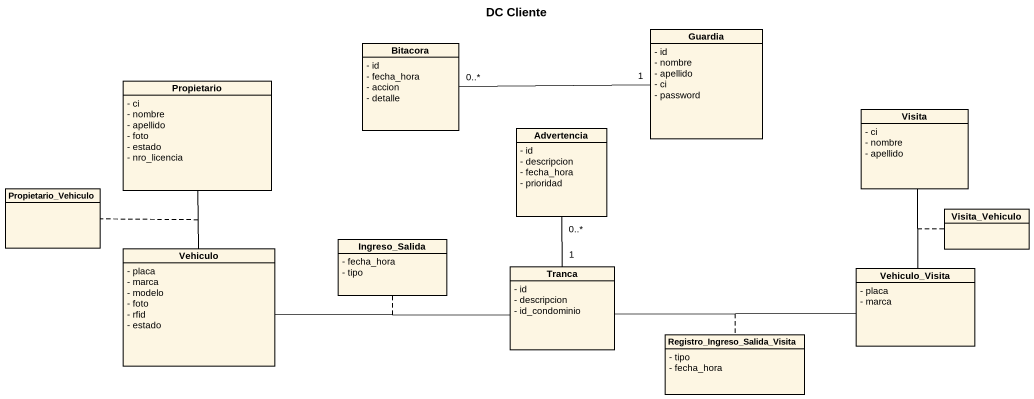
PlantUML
@startuml
title DC Cliente
hide circle
hide empty members
skinparam classAttributeIconSize 0
class Bitacora {
  - id
  - fecha_hora
  - accion
  - detalle
}
class Guardia {
  - id
  - nombre
  - apellido
  - ci
  - password
}
class Propietario {
  - ci
  - nombre
  - apellido
  - foto
  - estado
  - nro_licencia
}
class Advertencia {
  - id
  - descripcion
  - fecha_hora
  - prioridad
}
class Visita {
  - ci
  - nombre
  - apellido
}
class Propietario_Vehiculo
class Ingreso_Salida {
  - fecha_hora
  - tipo
}
class Visita_Vehiculo
class Vehiculo {
  - placa
  - marca
  - modelo
  - foto
  - rfid
  - estado
}
class Tranca {
  - id
  - descripcion
  - id_condominio
}
class Vehiculo_Visita {
  - placa
  - marca
}
class "Registro_Ingreso_Salida_Visita" as Registro_Ingreso_Salida {
  - tipo
  - fecha_hora
}
Guardia "1" -left- "0..*" Bitacora
Visita -- Vehiculo_Visita
(Visita, Vehiculo_Visita) .. Visita_Vehiculo
Vehiculo -up- Propietario
(Vehiculo, Propietario) .. Propietario_Vehiculo
Vehiculo -right- Tranca
(Vehiculo, Tranca) .. Ingreso_Salida
Tranca "1" -up- "0..*" Advertencia
Tranca -right- Vehiculo_Visita
(Tranca, Vehiculo_Visita) .. Registro_Ingreso_Salida
@enduml
